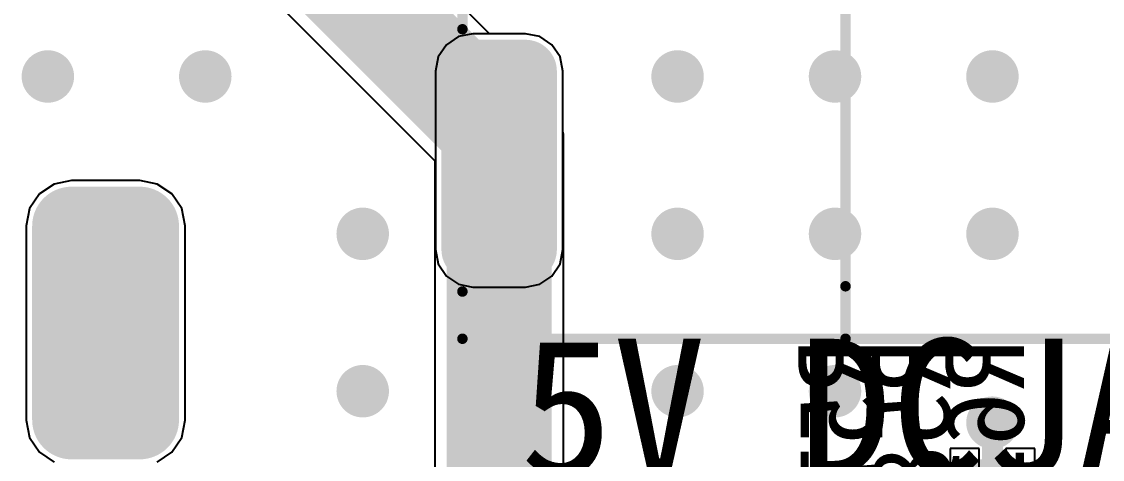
# Model space of a CAD drawing. Header units: millimetres. Extents: x 15 to 120, y 22 to 104.
# Drawn here: x 100.25 to 110.55, y 81.85 to 86.02 of the extents above; entities that cross this region are included whole.
import ezdxf

# ---------------------------------------------------------------- set-up
doc = ezdxf.new("R2010")
doc.units = ezdxf.units.MM
for name, color, linetype in [('BottomLayer', 5, 'Continuous'), ('BottomOverlay', 54, 'Continuous'), ('BottomSolder', 6, 'Continuous'), ('Mechanical15', 56, 'Continuous'), ('MultiLayer', 9, 'Continuous'), ('TopLayer', 1, 'Continuous'), ('TopOverlay', 2, 'Continuous'), ('TopSolder', 216, 'Continuous')]:
    doc.layers.add(name, color=color, linetype=linetype)

msp = doc.modelspace()

# ---------------------------------------------------------------- linework, layer by layer
at = {"layer": 'BottomLayer'}
for p, q in [((104.708, 85.907), (103.4, 87.215)), ((102.685, 86.2), (104.188, 84.697)), ((105.05, 85.907), (104.708, 85.907)), ((105.187, 85.88), (105.05, 85.907)), ((105.302, 85.802), (105.187, 85.88)), ((105.38, 85.687), (105.302, 85.802)), ((105.407, 85.55), (105.38, 85.687)), ((105.407, 84.975), (105.407, 85.55)), ((105.412, 84.95), (105.407, 84.975)), ((105.412, 84.7), (105.412, 84.95)), ((104.188, 84.697), (104.188, 81.614)), ((105.412, 81.612), (105.412, 84.7)), ((100.559, 84.475), (100.419, 84.381)), ((100.725, 84.508), (100.559, 84.475)), ((101.375, 84.508), (100.725, 84.508)), ((101.541, 84.475), (101.375, 84.508)), ((101.681, 84.381), (101.541, 84.475)), ((100.419, 84.381), (100.325, 84.241)), ((101.775, 84.241), (101.681, 84.381)), ((100.325, 84.241), (100.292, 84.075)), ((101.808, 84.075), (101.775, 84.241)), ((100.292, 84.075), (100.292, 82.225)), ((101.808, 82.225), (101.808, 84.075)), ((100.292, 82.225), (100.325, 82.059)), ((101.775, 82.059), (101.808, 82.225)), ((100.325, 82.059), (100.419, 81.919)), ((101.681, 81.919), (101.775, 82.059)), ((100.419, 81.919), (100.559, 81.825)), ((101.541, 81.825), (101.681, 81.919)), ((109.373, 81.954), (109.096, 81.954)), ((109.096, 81.954), (109.096, 81.8)), ((109.373, 81.45), (109.373, 81.954)), ((109.904, 81.954), (109.627, 81.954)), ((109.627, 81.954), (109.627, 81.577)), ((109.904, 81.577), (109.904, 81.954))]:
    msp.add_line(p, q, dxfattribs=at)
for points, const_width in [([(102.75, 87), (104.8, 84.95)], 1), ([(104.8, 84.7), (104.8, 84.95)], 1), ([(104.8, 81.4), (104.8, 84.7)], 1), ([(109.5, 81.45), (109.5, 82.2)], 0.2), ([(104.7, 81.3), (104.8, 81.4)], 1)]:
    msp.add_lwpolyline(points, dxfattribs=dict(at, const_width=const_width))
for points, const_width in [([(104.425, 85.55, 1), (104.675, 85.55, 1)], 0.25), ([(104.925, 85.55, 1), (105.175, 85.55, 1)], 0.25), ([(100.375, 85.5, 1), (100.625, 85.5, 1)], 0.25), ([(101.875, 85.5, 1), (102.125, 85.5, 1)], 0.25), ([(106.375, 85.5, 1), (106.625, 85.5, 1)], 0.25), ([(107.875, 85.5, 1), (108.125, 85.5, 1)], 0.25), ([(109.375, 85.5, 1), (109.625, 85.5, 1)], 0.25), ([(104.55, 84.95, 1), (105.05, 84.95, 1)], 0.5), ([(104.55, 84.95, 1), (105.05, 84.95, 1)], 0.5), ([(104.55, 84.7, 1), (105.05, 84.7, 1)], 0.5), ([(104.55, 84.7, 1), (105.05, 84.7, 1)], 0.5), ([(100.563, 84.075, 1), (100.887, 84.075, 1)], 0.325), ([(101.213, 84.075, 1), (101.538, 84.075, 1)], 0.325), ([(103.375, 84, 1), (103.625, 84, 1)], 0.25), ([(106.375, 84, 1), (106.625, 84, 1)], 0.25), ([(107.875, 84, 1), (108.125, 84, 1)], 0.25), ([(109.375, 84, 1), (109.625, 84, 1)], 0.25), ([(104.425, 83.85, 1), (104.675, 83.85, 1)], 0.25), ([(104.925, 83.85, 1), (105.175, 83.85, 1)], 0.25), ([(103.375, 82.5, 1), (103.625, 82.5, 1)], 0.25), ([(106.375, 82.5, 1), (106.625, 82.5, 1)], 0.25), ([(107.875, 82.5, 1), (108.125, 82.5, 1)], 0.25), ([(100.563, 82.225, 1), (100.887, 82.225, 1)], 0.325), ([(101.213, 82.225, 1), (101.538, 82.225, 1)], 0.325), ([(109.375, 82.2, 1), (109.625, 82.2, 1)], 0.25), ([(109.45, 82.2, 1), (109.55, 82.2, 1)], 0.1), ([(104.55, 81.4, 1), (105.05, 81.4, 1)], 0.5), ([(104.55, 81.4, 1), (105.05, 81.4, 1)], 0.5)]:
    msp.add_lwpolyline(points, format="xyb", close=True, dxfattribs=dict(at, const_width=const_width))
for points in [[(104.55, 85.8), (104.55, 83.6), (105.05, 85.8), (105.05, 83.6)], [(104.3, 85.55), (104.3, 83.85), (105.3, 85.55), (105.3, 83.85)], [(100.725, 81.9), (101.375, 81.9), (100.725, 84.4), (101.375, 84.4)], [(100.4, 82.225), (101.7, 82.225), (100.4, 84.075), (101.7, 84.075)]]:
    msp.add_solid(points, dxfattribs=at)
at = {"layer": 'BottomSolder'}
for points, const_width in [([(104.4, 85.55, 1), (104.7, 85.55, 1)], 0.3), ([(104.4, 85.55, 1), (104.7, 85.55, 1)], 0.3), ([(104.9, 85.55, 1), (105.2, 85.55, 1)], 0.3), ([(104.9, 85.55, 1), (105.2, 85.55, 1)], 0.3), ([(100.538, 84.075, 1), (100.912, 84.075, 1)], 0.375), ([(100.538, 84.075, 1), (100.912, 84.075, 1)], 0.375), ([(101.188, 84.075, 1), (101.562, 84.075, 1)], 0.375), ([(101.188, 84.075, 1), (101.562, 84.075, 1)], 0.375), ([(104.4, 83.85, 1), (104.7, 83.85, 1)], 0.3), ([(104.4, 83.85, 1), (104.7, 83.85, 1)], 0.3), ([(104.9, 83.85, 1), (105.2, 83.85, 1)], 0.3), ([(104.9, 83.85, 1), (105.2, 83.85, 1)], 0.3), ([(100.538, 82.225, 1), (100.912, 82.225, 1)], 0.375), ([(100.538, 82.225, 1), (100.912, 82.225, 1)], 0.375), ([(101.188, 82.225, 1), (101.562, 82.225, 1)], 0.375), ([(101.188, 82.225, 1), (101.562, 82.225, 1)], 0.375)]:
    msp.add_lwpolyline(points, format="xyb", close=True, dxfattribs=dict(at, const_width=const_width))
for points in [[(104.55, 85.85), (104.55, 83.55), (105.05, 85.85), (105.05, 83.55)], [(104.55, 85.85), (104.55, 83.55), (105.05, 85.85), (105.05, 83.55)], [(104.25, 85.55), (104.25, 83.85), (105.35, 85.55), (105.35, 83.85)], [(104.25, 85.55), (104.25, 83.85), (105.35, 85.55), (105.35, 83.85)], [(100.725, 81.85), (101.375, 81.85), (100.725, 84.45), (101.375, 84.45)], [(100.725, 81.85), (101.375, 81.85), (100.725, 84.45), (101.375, 84.45)], [(100.35, 82.225), (101.75, 82.225), (100.35, 84.075), (101.75, 84.075)], [(100.35, 82.225), (101.75, 82.225), (100.35, 84.075), (101.75, 84.075)]]:
    msp.add_solid(points, dxfattribs=at)
at = {"layer": 'Mechanical15', "const_width": 0.1}
for points in [[(109.25, 81.8), (109.75, 81.8)], [(109.25, 80.4), (109.25, 81.8)], [(109.75, 80.4), (109.75, 81.8)]]:
    msp.add_lwpolyline(points, dxfattribs=at)
at = {"layer": 'MultiLayer', "const_width": 0.25}
for points in [[(100.375, 85.5, 1), (100.625, 85.5, 1)], [(101.875, 85.5, 1), (102.125, 85.5, 1)], [(106.375, 85.5, 1), (106.625, 85.5, 1)], [(107.875, 85.5, 1), (108.125, 85.5, 1)], [(109.375, 85.5, 1), (109.625, 85.5, 1)], [(103.375, 84, 1), (103.625, 84, 1)], [(106.375, 84, 1), (106.625, 84, 1)], [(107.875, 84, 1), (108.125, 84, 1)], [(109.375, 84, 1), (109.625, 84, 1)], [(103.375, 82.5, 1), (103.625, 82.5, 1)], [(106.375, 82.5, 1), (106.625, 82.5, 1)], [(107.875, 82.5, 1), (108.125, 82.5, 1)], [(109.375, 82.2, 1), (109.625, 82.2, 1)]]:
    msp.add_lwpolyline(points, format="xyb", close=True, dxfattribs=at)
at = {"layer": 'TopLayer'}
for p, q in [((104.55, 85.907), (104.413, 85.88)), ((105.05, 85.907), (104.55, 85.907)), ((105.187, 85.88), (105.05, 85.907)), ((104.298, 85.802), (104.22, 85.687)), ((104.413, 85.88), (104.298, 85.802)), ((105.302, 85.802), (105.187, 85.88)), ((105.38, 85.687), (105.302, 85.802)), ((104.22, 85.687), (104.193, 85.55)), ((105.407, 85.55), (105.38, 85.687)), ((104.193, 85.55), (104.193, 83.85)), ((105.407, 83.85), (105.407, 85.55)), ((100.559, 84.475), (100.419, 84.381)), ((100.725, 84.508), (100.559, 84.475)), ((101.375, 84.508), (100.725, 84.508)), ((101.541, 84.475), (101.375, 84.508)), ((101.681, 84.381), (101.541, 84.475)), ((100.419, 84.381), (100.325, 84.241)), ((101.775, 84.241), (101.681, 84.381)), ((100.325, 84.241), (100.292, 84.075)), ((101.808, 84.075), (101.775, 84.241)), ((100.292, 84.075), (100.292, 82.225)), ((101.808, 82.225), (101.808, 84.075)), ((104.193, 83.85), (104.22, 83.713)), ((105.38, 83.713), (105.407, 83.85)), ((104.22, 83.713), (104.298, 83.598)), ((105.302, 83.598), (105.38, 83.713)), ((104.298, 83.598), (104.413, 83.52)), ((104.413, 83.52), (104.55, 83.493)), ((105.05, 83.493), (105.187, 83.52)), ((105.187, 83.52), (105.302, 83.598)), ((104.55, 83.493), (105.05, 83.493)), ((100.292, 82.225), (100.325, 82.059)), ((101.775, 82.059), (101.808, 82.225)), ((100.325, 82.059), (100.419, 81.919)), ((101.681, 81.919), (101.775, 82.059)), ((100.419, 81.919), (100.559, 81.825)), ((101.541, 81.825), (101.681, 81.919))]:
    msp.add_line(p, q, dxfattribs=at)
for points, const_width in [([(104.425, 85.55, 1), (104.675, 85.55, 1)], 0.25), ([(104.925, 85.55, 1), (105.175, 85.55, 1)], 0.25), ([(100.375, 85.5, 1), (100.625, 85.5, 1)], 0.25), ([(101.875, 85.5, 1), (102.125, 85.5, 1)], 0.25), ([(106.375, 85.5, 1), (106.625, 85.5, 1)], 0.25), ([(107.875, 85.5, 1), (108.125, 85.5, 1)], 0.25), ([(109.375, 85.5, 1), (109.625, 85.5, 1)], 0.25), ([(100.563, 84.075, 1), (100.887, 84.075, 1)], 0.325), ([(101.213, 84.075, 1), (101.538, 84.075, 1)], 0.325), ([(103.375, 84, 1), (103.625, 84, 1)], 0.25), ([(106.375, 84, 1), (106.625, 84, 1)], 0.25), ([(107.875, 84, 1), (108.125, 84, 1)], 0.25), ([(109.375, 84, 1), (109.625, 84, 1)], 0.25), ([(104.425, 83.85, 1), (104.675, 83.85, 1)], 0.25), ([(104.925, 83.85, 1), (105.175, 83.85, 1)], 0.25), ([(103.375, 82.5, 1), (103.625, 82.5, 1)], 0.25), ([(106.375, 82.5, 1), (106.625, 82.5, 1)], 0.25), ([(107.875, 82.5, 1), (108.125, 82.5, 1)], 0.25), ([(100.563, 82.225, 1), (100.887, 82.225, 1)], 0.325), ([(101.213, 82.225, 1), (101.538, 82.225, 1)], 0.325), ([(109.375, 82.2, 1), (109.625, 82.2, 1)], 0.25)]:
    msp.add_lwpolyline(points, format="xyb", close=True, dxfattribs=dict(at, const_width=const_width))
for points in [[(104.55, 85.8), (104.55, 83.6), (105.05, 85.8), (105.05, 83.6)], [(104.3, 85.55), (104.3, 83.85), (105.3, 85.55), (105.3, 83.85)], [(100.725, 81.9), (101.375, 81.9), (100.725, 84.4), (101.375, 84.4)], [(100.4, 82.225), (101.7, 82.225), (100.4, 84.075), (101.7, 84.075)]]:
    msp.add_solid(points, dxfattribs=at)
at = {"layer": 'TopOverlay', "const_width": 0.1}
for points in [[(104.45, 85.95), (104.45, 90.6)], [(108.1, 83.5), (108.1, 86.2)], [(108.1, 83), (108.1, 83.5)], [(104.45, 83), (104.45, 83.45)], [(104.45, 83), (111.75, 83)]]:
    msp.add_lwpolyline(points, dxfattribs=at)
at = {"layer": 'TopOverlay', "const_width": 0.05}
for points in [[(104.425, 85.95, 1), (104.475, 85.95, 1)], [(108.075, 83.5, 1), (108.125, 83.5, 1)], [(108.075, 83.5, 1), (108.125, 83.5, 1)], [(104.425, 83.45, 1), (104.475, 83.45, 1)], [(104.425, 83, 1), (104.475, 83, 1)], [(104.425, 83, 1), (104.475, 83, 1)], [(108.075, 83, 1), (108.125, 83, 1)]]:
    msp.add_lwpolyline(points, format="xyb", close=True, dxfattribs=at)
at = {"layer": 'TopSolder'}
for points, const_width in [([(104.4, 85.55, 1), (104.7, 85.55, 1)], 0.3), ([(104.4, 85.55, 1), (104.7, 85.55, 1)], 0.3), ([(104.9, 85.55, 1), (105.2, 85.55, 1)], 0.3), ([(104.9, 85.55, 1), (105.2, 85.55, 1)], 0.3), ([(100.538, 84.075, 1), (100.912, 84.075, 1)], 0.375), ([(100.538, 84.075, 1), (100.912, 84.075, 1)], 0.375), ([(101.188, 84.075, 1), (101.562, 84.075, 1)], 0.375), ([(101.188, 84.075, 1), (101.562, 84.075, 1)], 0.375), ([(104.4, 83.85, 1), (104.7, 83.85, 1)], 0.3), ([(104.4, 83.85, 1), (104.7, 83.85, 1)], 0.3), ([(104.9, 83.85, 1), (105.2, 83.85, 1)], 0.3), ([(104.9, 83.85, 1), (105.2, 83.85, 1)], 0.3), ([(100.538, 82.225, 1), (100.912, 82.225, 1)], 0.375), ([(100.538, 82.225, 1), (100.912, 82.225, 1)], 0.375), ([(101.188, 82.225, 1), (101.562, 82.225, 1)], 0.375), ([(101.188, 82.225, 1), (101.562, 82.225, 1)], 0.375)]:
    msp.add_lwpolyline(points, format="xyb", close=True, dxfattribs=dict(at, const_width=const_width))
for points in [[(104.55, 85.85), (104.55, 83.55), (105.05, 85.85), (105.05, 83.55)], [(104.55, 85.85), (104.55, 83.55), (105.05, 85.85), (105.05, 83.55)], [(104.25, 85.55), (104.25, 83.85), (105.35, 85.55), (105.35, 83.85)], [(104.25, 85.55), (104.25, 83.85), (105.35, 85.55), (105.35, 83.85)], [(100.725, 81.85), (101.375, 81.85), (100.725, 84.45), (101.375, 84.45)], [(100.725, 81.85), (101.375, 81.85), (100.725, 84.45), (101.375, 84.45)], [(100.35, 82.225), (101.75, 82.225), (100.35, 84.075), (101.75, 84.075)], [(100.35, 82.225), (101.75, 82.225), (100.35, 84.075), (101.75, 84.075)]]:
    msp.add_solid(points, dxfattribs=at)

# ---------------------------------------------------------------- texts
at = {"layer": 'BottomOverlay', "text_generation_flag": 2}
for s, p in [('R57', (108.4, 83)), ('R58', (109.1, 83)), ('R61', (109.8, 83))]:
    msp.add_text(s, height=0.75, rotation=90, dxfattribs=at).set_placement(p)
at = {"layer": 'TopOverlay'}
msp.add_text('5V DCJACK', height=1.3, rotation=360, dxfattribs=at).set_placement((105, 81.7))

doc.saveas('drawing.dxf')
